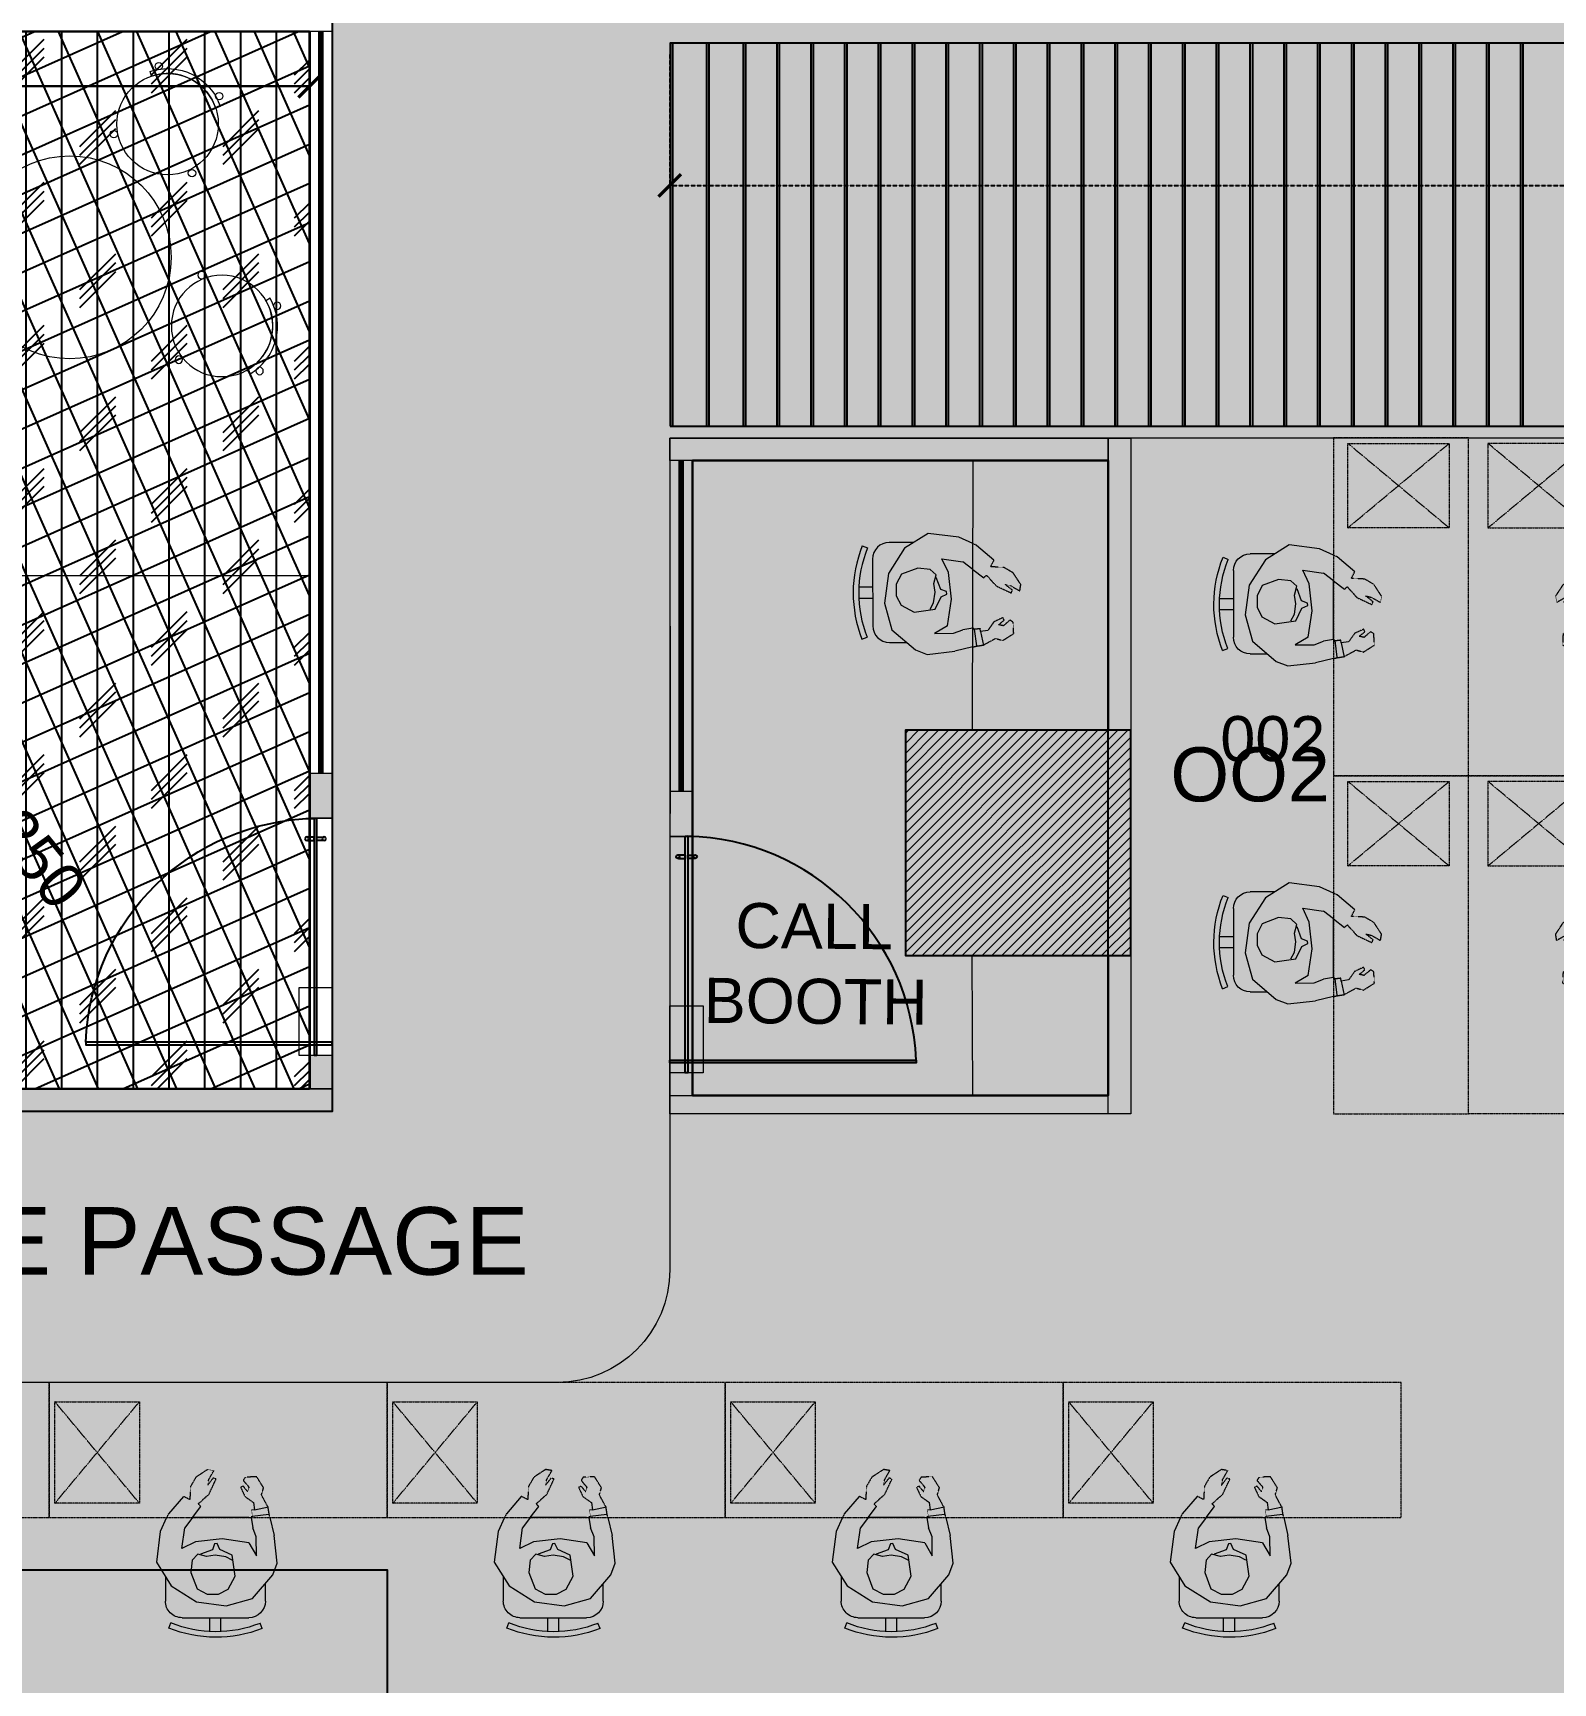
# Model space of a CAD drawing. Header units: millimetres. Extents: x 263321 to 2483465, y 33647 to 614421.
# Drawn here: x 2346524 to 2353271, y 387454 to 394776 of the extents above; entities that cross this region are included whole.
import ezdxf

# ---------------------------------------------------------------- set-up
doc = ezdxf.new("R2010")
doc.units = ezdxf.units.MM
doc.header["$PDMODE"] = 3
for name, pattern in [('( Hidden )', [0.375, 0.25, -0.125]), ('DASH', [0.35, 0.25, -0.1]), ('DASHED', [0.75, 0.5, -0.25]), ('HIDDEN', [0.375, 0.25, -0.125])]:
    doc.linetypes.add(name, pattern=pattern)
for name, color, linetype, lineweight in [('A-DOOR-FULL', 40, 'Continuous', 18), ('A-FURN-HUMAN', 252, 'Continuous', 9), ('A-FURN-LOOSE', 24, 'Continuous', 18), ('A-FURN-MODULAR', 6, 'Continuous', 18), ('A-FURN-MODULAR-', 6, 'Continuous', 9), ('A-FURN-MODULAR-CHAIR', 5, 'Continuous', 5), ('A-FURN-MODULAR-PEDESTAL', 253, 'Continuous', 5), ('A-FURN-MODULAR-TABLETOP', 250, 'Continuous', 13), ('A-GLASS PARTITION', 5, 'Continuous', 18), ('A-GYPSUM PARTITION', 250, 'Continuous', 35), ('A-PLAN-COLUMN', 3, 'Continuous', 0), ('A-PLAN-RCC-HATCH', 8, 'Continuous', 13), ('AI-FURN', 7, 'Continuous', 20), ('FURNITURE', 30, 'Continuous', 5), ('PARTITION DIM.', 7, 'Continuous', 30), ('SW-PARTITION GYPSUM', 30, 'Continuous', 18), ('TOA-FL-CPT-1', 8, 'Continuous', 5), ('TOA-FL-CPT-3', 8, 'Continuous', 5)]:
    doc.layers.add(name, color=color, linetype=linetype, lineweight=lineweight)
for name, color, linetype in [('A-PLAN-TEXT', 4, 'Continuous'), ('CEILING TOA', 250, 'Continuous'), ('DOOR', 5, 'Continuous'), ('FIN WALL GRAPHIC', 10, 'Continuous'), ('FLOORING TOA', 7, 'Continuous'), ('I-FUR', 7, 'Continuous'), ('TEXT', 250, 'Continuous')]:
    doc.layers.add(name, color=color, linetype=linetype)
doc.styles.add('ARIAL', font='arial.ttf')
doc.styles.get("Standard").update_dxf_attribs({"font": 'arial.ttf'})
doc.styles.add('TEXT @ 150', font='arial.ttf', dxfattribs={"height": 225})
doc.dimstyles.new('DIM @ 150', dxfattribs={"dimtxt": 225, "dimasz": 100, "dimexe": 1, "dimexo": 0, "dimgap": 0.5, "dimtad": 0, "dimdec": 0, "dimzin": 0, "dimdsep": 46, "dimtxsty": 'TEXT @ 150', "dimblk": 'ARCHTICK', "dimcen": -2, "dimclrd": 8, "dimclre": 8, "dimclrt": 256, "dimadec": 0, "dimazin": 0, "dimtfac": 1, "dimtdec": 0, "dimtofl": 0, "dimtmove": 0, "dimatfit": 3, "dimldrblk": 'OPEN90', "dimfxl": 1, "dimtolj": 1, "dimtzin": 0, "dimlwd": -1, "dimlwe": -1, "dimarcsym": 0})

# ---------------------------------------------------------------- blocks, each defined once
blk = doc.blocks.new('Columns')
at = {"layer": 'A-PLAN-RCC-HATCH'}
h = blk.add_hatch(dxfattribs=at)
h.set_pattern_fill('ANSI31', color=256, scale=250, style=0)
h.set_pattern_definition([(45, (414397.9, -612762.232), (-22.0970869, 22.0970869), [])])
h.paths.add_polyline_path([(-26160.3, -20463), (-25160.3, -20463), (-25160.3, -19463), (-26160.3, -19463)])
at = {"layer": 'A-PLAN-COLUMN', "elevation": 0}
blk.add_lwpolyline([(-26160.3, -20463), (-25160.3, -20463), (-25160.3, -19463), (-26160.3, -19463)], close=True, dxfattribs=at)
blk = doc.blocks.new('txhvb')
at = {"layer": 'A-FURN-HUMAN', "color": 8, "lineweight": 5}
for p, q in [((549425.6, -3868.4, 0), (549538.3, -3797, 0)), ((549538.3, -3797, 0), (549669.9, -3778.8, 0)), ((549669.9, -3778.8, 0), (549787.2, -3811.9, 0)), ((549359.8, -3973.3, 0), (549425.6, -3868.4, 0)), ((549787.2, -3811.9, 0), (549877, -3916.9, 0)), ((549877, -3916.9, 0), (549896.8, -3968.3, 0)), ((549377.2, -4109.3, 0), (549359.8, -3973.3, 0)), ((549804.2, -4001.1, 0), (549802.9, -4085.6, 0)), ((549896.8, -3968.3, 0), (549882.9, -4091.1, 0)), ((549533.4, -4063.3, 0), (549472.6, -4034.3, 0)), ((549472.6, -4034.3, 0), (549485.8, -4126, 0)), ((549652, -4076.1, 0), (549533.4, -4063.3, 0)), ((549770.2, -4058.7, 0), (549652, -4076.1, 0)), ((549802.9, -4085.6, 0), (549787.5, -4126, 0)), ((549864.3, -4170.5, 0), (549882.9, -4091.1, 0)), ((549405.4, -4170.5, 0), (549377.2, -4109.3, 0)), ((549519.8, -4170.5, 0), (549485.8, -4126, 0)), ((549519.8, -4170.5, 0), (549557.1, -4219.4, 0)), ((549780, -4170.5, 0), (549787.5, -4126, 0)), ((549479.7, -4265, 0), (549413.4, -4187.8, 0)), ((549795.2, -4204.9, 0), (549782.9, -4203.7, 0)), ((549790.7, -4237.8, 0), (549795.2, -4204.9, 0))]:
    blk.add_line(p, q, dxfattribs=at)
at = {"layer": 'A-FURN-HUMAN', "color": 8, "linetype": '( Hidden )', "lineweight": 5, "ltscale": 2}
for p, q in [((549413.4, -4187.8, 0), (549405.4, -4170.5, 0)), ((549864.3, -4170.5, 0), (549860.7, -4185.9, 0)), ((549557.1, -4219.4, 0), (549546, -4231.9, 0)), ((549546, -4231.9, 0), (549593.7, -4274.9, 0)), ((549752.9, -4264.4, 0), (549790.7, -4237.8, 0)), ((549782.9, -4203.7, 0), (549786.4, -4175, 0)), ((549855.8, -4216.9, 0), (549826.4, -4271.5, 0)), ((549860.7, -4185.9, 0), (549855.8, -4216.9, 0)), ((549508.3, -4250.5, 0), (549479.7, -4265, 0)), ((549511.8, -4309.5, 0), (549508.3, -4250.5, 0)), ((549535.7, -4350.2, 0), (549511.8, -4309.5, 0)), ((549612, -4346.4, 0), (549586.8, -4314.1, 0)), ((549586.8, -4314.1, 0), (549592.4, -4339, 0)), ((549593.7, -4274.9, 0), (549624.9, -4341.5, 0)), ((549734.2, -4304.6, 0), (549752.9, -4264.4, 0)), ((549745.4, -4310, 0), (549734.2, -4304.6, 0)), ((549745.3, -4335.9, 0), (549770.5, -4306.2, 0)), ((549765.7, -4285.4, 0), (549745.4, -4310, 0)), ((549770.5, -4306.2, 0), (549765.7, -4285.4, 0)), ((549835.7, -4303.3, 0), (549804.9, -4352.2, 0)), ((549826.4, -4271.5, 0), (549835.7, -4303.3, 0)), ((549587.5, -4384, 0), (549535.7, -4350.2, 0)), ((549615.6, -4379.5, 0), (549587.5, -4384, 0)), ((549592.4, -4339, 0), (549615.6, -4379.5, 0)), ((549624.9, -4341.5, 0), (549612, -4346.4, 0)), ((549754.5, -4349.8, 0), (549745.3, -4335.9, 0)), ((549804.9, -4352.2, 0), (549754.5, -4349.8, 0))]:
    blk.add_line(p, q, dxfattribs=at)
at = {"layer": 'A-FURN-HUMAN', "color": 8, "linetype": '( Hidden )', "lineweight": 5, "ltscale": 3}
for p, q in [((549780.2, -4174.4, 0), (549780, -4169.8, 0)), ((549786.4, -4175, 0), (549780.2, -4174.4, 0))]:
    blk.add_line(p, q, dxfattribs=at)
at = {"layer": 'A-FURN-HUMAN', "color": 8, "lineweight": 5, "elevation": 0}
for points in [[(549696.3, -3982), (549667.8, -3997), (549621.5, -4003.4), (549583, -3998.4), (549543.8, -4008.4), (549519.5, -3981.3), (549513.6, -3926.6), (549540.8, -3854.7), (549585.6, -3831.3), (549636.2, -3831.3), (549679, -3852.7), (549710.1, -3911), (549696.5, -4004.3), (549641.4, -4029.8), (549629.3, -4056.2), (549618.6, -4054.7), (549608.6, -4028.3), (549555.2, -4009.1)], [(549770.2, -4058.7), (549804.2, -4001.1)], [(549784.9, -4177.3), (549858.8, -4186.3)], [(549795.2, -4204.9), (549858.2, -4218.4)]]:
    blk.add_lwpolyline(points, dxfattribs=at)
at = {"layer": 'A-FURN-MODULAR-CHAIR', "color": 8, "lineweight": 15}
for p, q in [((549473.8, -3726.6, 0), (549769.8, -3726.6, 0)), ((549399.8, -3909.5, 0), (549399.8, -3800.6, 0)), ((549843.8, -3800.6, 0), (549843.8, -3878, 0))]:
    blk.add_line(p, q, dxfattribs=at)
at = {"layer": 'A-FURN-MODULAR-CHAIR', "color": 8, "lineweight": 15, "elevation": 0}
for points in [[(549415.1, -3680.7), (549424.4, -3703.6)], [(549597.3, -3664.5), (549597.3, -3726.6)], [(549646.7, -3664.5), (549646.7, -3726.6)], [(549829.3, -3678.7), (549820, -3701.6)]]:
    blk.add_lwpolyline(points, dxfattribs=at)
blk.add_lwpolyline([(549780, -4169.8, -0.034638), (549769.8, -4170.5), (549519.8, -4170.5)], format="xyb", dxfattribs=at)
at = {"layer": 'A-FURN-MODULAR-CHAIR', "color": 8, "lineweight": 15}
for centre, radius, start, end in [((549624.7, -4196.9, 0), 557.1, 68.45805, 112.09943), ((549473.8, -3800.6, 0), 74, 90.00011, 180.00011), ((549624.7, -4196.9, 0), 532.5, 68.48386, 112.09943), ((549769.8, -3800.6, 0), 74, 0.00011, 90.00011)]:
    blk.add_arc(centre, radius, start, end, dxfattribs=at)
at = {"layer": 'A-FURN-MODULAR-PEDESTAL', "color": 20, "linetype": 'HIDDEN', "lineweight": 5, "ltscale": 5}
for p, q in [((549284.5, -4234.5), (548909.5, -4684.5)), ((548909.5, -4234.5), (549284.5, -4684.5))]:
    blk.add_line(p, q, dxfattribs=at)
for points in [[(548884.5, -4170.5), (550384.5, -4170.5), (550384.5, -4770.5), (548884.5, -4770.5)], [(549284.5, -4234.5), (548909.5, -4234.5), (548909.5, -4684.5), (549284.5, -4684.5)]]:
    blk.add_lwpolyline(points, close=True, dxfattribs=at)
blk = doc.blocks.new('trffcg')
at = {"layer": 'A-FURN-HUMAN', "linetype": '( Hidden )', "lineweight": 5, "ltscale": 2}
for p, q in [((488553.4, 17534.6, 0), (488529.5, 17494, 0)), ((488605.2, 17568.4, 0), (488553.4, 17534.6, 0)), ((488629.8, 17530.9, 0), (488604.5, 17498.6, 0)), ((488604.5, 17498.6, 0), (488610.1, 17523.4, 0)), ((488633.3, 17564, 0), (488605.2, 17568.4, 0)), ((488610.1, 17523.4, 0), (488633.3, 17564, 0)), ((488611.4, 17459.3, 0), (488642.6, 17526, 0)), ((488642.6, 17526, 0), (488629.8, 17530.9, 0)), ((488772.2, 17534.2, 0), (488763.1, 17520.4, 0)), ((488763.1, 17520.4, 0), (488788.2, 17490.7, 0)), ((488822.7, 17536.7, 0), (488772.2, 17534.2, 0)), ((488853.4, 17487.8, 0), (488822.7, 17536.7, 0)), ((488526, 17435, 0), (488497.4, 17449.5, 0)), ((488529.5, 17494, 0), (488526, 17435, 0)), ((488563.7, 17416.4, 0), (488611.4, 17459.3, 0)), ((488763.1, 17494.4, 0), (488751.9, 17489, 0)), ((488751.9, 17489, 0), (488770.7, 17448.8, 0)), ((488783.4, 17469.8, 0), (488763.1, 17494.4, 0)), ((488770.7, 17448.8, 0), (488808.5, 17422.2, 0)), ((488788.2, 17490.7, 0), (488783.4, 17469.8, 0)), ((488844.1, 17456, 0), (488853.4, 17487.8, 0)), ((488873.6, 17401.4, 0), (488844.1, 17456, 0)), ((488431.1, 17372.3, 0), (488423.1, 17355, 0)), ((488574.8, 17403.9, 0), (488563.7, 17416.4, 0)), ((488800.7, 17388.1, 0), (488804.1, 17359.4, 0)), ((488878.4, 17370.4, 0), (488873.6, 17401.4, 0)), ((488882, 17355, 0), (488878.4, 17370.4, 0))]:
    blk.add_line(p, q, dxfattribs=at)
at = {"layer": 'A-FURN-HUMAN', "lineweight": 5}
for p, q in [((488497.4, 17449.5, 0), (488431.1, 17372.3, 0)), ((488423.1, 17355, 0), (488394.9, 17293.8, 0)), ((488537.5, 17355, 0), (488503.6, 17310.5, 0)), ((488537.5, 17355, 0), (488574.8, 17403.9, 0)), ((488797.8, 17355, 0), (488805.2, 17310.5, 0)), ((488812.9, 17389.3, 0), (488800.7, 17388.1, 0)), ((488808.5, 17422.2, 0), (488812.9, 17389.3, 0)), ((488882, 17355, 0), (488900.7, 17275.5, 0)), ((488394.9, 17293.8, 0), (488377.5, 17157.7, 0)), ((488490.3, 17218.7, 0), (488503.6, 17310.5, 0)), ((488820.6, 17270.1, 0), (488805.2, 17310.5, 0)), ((488551.1, 17247.8, 0), (488490.3, 17218.7, 0)), ((488669.7, 17260.5, 0), (488551.1, 17247.8, 0)), ((488787.9, 17243.2, 0), (488669.7, 17260.5, 0)), ((488821.9, 17185.5, 0), (488820.6, 17270.1, 0)), ((488914.5, 17152.7, 0), (488900.7, 17275.5, 0)), ((488377.5, 17157.7, 0), (488443.3, 17052.9, 0)), ((488894.8, 17101.4, 0), (488914.5, 17152.7, 0)), ((488804.9, 16996.3, 0), (488894.8, 17101.4, 0)), ((488443.3, 17052.9, 0), (488556.1, 16981.4, 0)), ((488687.6, 16963.3, 0), (488804.9, 16996.3, 0)), ((488556.1, 16981.4, 0), (488687.6, 16963.3, 0))]:
    blk.add_line(p, q, dxfattribs=at)
at = {"layer": 'A-FURN-HUMAN', "linetype": '( Hidden )', "lineweight": 5, "ltscale": 3}
for p, q in [((488798, 17358.8, 0), (488797.7, 17354.3, 0)), ((488804.1, 17359.4, 0), (488798, 17358.8, 0))]:
    blk.add_line(p, q, dxfattribs=at)
at = {"layer": 'A-FURN-HUMAN', "lineweight": 5}
for points in [[(488802.6, 17361.8), (488876.5, 17370.8)], [(488812.9, 17389.3), (488875.9, 17402.8)], [(488714, 17166.4), (488685.5, 17181.4), (488639.2, 17187.8), (488600.7, 17182.8), (488561.5, 17192.8), (488537.3, 17165.7), (488531.3, 17111), (488558.6, 17039.1), (488603.3, 17015.8), (488653.9, 17015.8), (488696.7, 17037.2), (488727.8, 17095.5), (488714.2, 17188.8), (488659.1, 17214.2), (488647, 17240.6), (488636.3, 17239.2), (488626.4, 17212.8), (488572.9, 17193.5)], [(488787.9, 17243.2), (488821.9, 17185.5)]]:
    blk.add_lwpolyline(points, dxfattribs=at)
at = {"layer": 'A-FURN-MODULAR-CHAIR', "lineweight": 15}
for p, q in [((488417.5, 17094, 0), (488417.5, 16985, 0)), ((488861.5, 16985, 0), (488861.5, 17062.5, 0)), ((488491.5, 16911, 0), (488787.5, 16911, 0))]:
    blk.add_line(p, q, dxfattribs=at)
blk.add_lwpolyline([(488797.7, 17354.3, 0.034638), (488787.5, 17355), (488537.5, 17355)], format="xyb", dxfattribs=at)
for points in [[(488432.8, 16865.2), (488442.1, 16888)], [(488615.1, 16848.9), (488615.1, 16911)], [(488664.4, 16848.9), (488664.4, 16911)], [(488847, 16863.2), (488837.7, 16886)]]:
    blk.add_lwpolyline(points, dxfattribs=at)
for centre, radius, start, end in [((488491.5, 16985), 74, 179.99989, 269.99989), ((488787.5, 16985), 74, 269.99989, 359.99989), ((488642.4, 17381.4), 557.1, 247.90057, 291.54195), ((488642.4, 17381.4), 532.5, 247.90057, 291.51614)]:
    blk.add_arc(centre, radius, start, end, dxfattribs=at)
blk = doc.blocks.new('_ArchTick')
at = {"color": 0, "linetype": 'ByBlock', "const_width": 0.15}
blk.add_lwpolyline([(-0.5, -0.5), (0.5, 0.5)], dxfattribs=at)
blk = doc.blocks.new('*D367')
at = {"layer": 'Defpoints', "color": 0, "transparency": 16777216}
for p in [(2349351.2, 394680.6), (2364070.8, 394679.9), (2349351.2, 394099.8)]:
    blk.add_point(p, dxfattribs=at)
at = {"layer": 'FIN WALL GRAPHIC', "color": 8, "linetype": 'HIDDEN', "transparency": 16777216}
for p, q in [((2349351.2, 394680.6), (2349351.2, 394098.8)), ((2364070.8, 394679.9), (2364070.8, 394098.8)), ((2349351.2, 394099.8), (2356298.1, 394099.8)), ((2364070.8, 394099.8), (2357123.9, 394099.8))]:
    blk.add_line(p, q, dxfattribs=at)
at = {"layer": 'FIN WALL GRAPHIC', "color": 8, "linetype": 'ByBlock', "transparency": 16777216, "xscale": 100, "yscale": 100, "zscale": 100, "rotation": 180}
blk.add_blockref('_ArchTick', (2349351.2, 394099.8), dxfattribs=at)
at = {"layer": 'FIN WALL GRAPHIC', "color": 8, "linetype": 'ByBlock', "transparency": 16777216, "xscale": 100, "yscale": 100, "zscale": 100}
blk.add_blockref('_ArchTick', (2364070.8, 394099.8), dxfattribs=at)
at = {"layer": 'FIN WALL GRAPHIC', "transparency": 16777216, "insert": (2356711, 394099.8), "char_height": 225, "attachment_point": 5, "style": 'TEXT @ 150'}
blk.add_mtext('\\A1;14720', dxfattribs=at)
blk = doc.blocks.new('_Open90')
at = {"color": 0, "linetype": 'ByBlock'}
for p, q in [((0, 0), (-1, 0)), ((-0.5, 0.5), (0, 0)), ((0, 0), (-0.5, -0.5))]:
    blk.add_line(p, q, dxfattribs=at)
blk = doc.blocks.new('*D462')
at = {"layer": 'Defpoints', "color": 0, "transparency": 16777216}
for p in [(2342396.8, 394782.1), (2347752.1, 394782.1), (2347752.1, 394539.6)]:
    blk.add_point(p, dxfattribs=at)
at = {"layer": 'PARTITION DIM.', "color": 8, "linetype": 'DASH', "transparency": 16777216}
blk.add_line((2342396.8, 394782.1), (2342396.8, 394538.6), dxfattribs=at)
at = {"layer": 'PARTITION DIM.', "color": 8, "transparency": 16777216}
for p, q in [((2347752.1, 394782.1), (2347752.1, 394538.6)), ((2342396.8, 394539.6), (2344699.7, 394539.6)), ((2347752.1, 394539.6), (2345449.2, 394539.6))]:
    blk.add_line(p, q, dxfattribs=at)
at = {"layer": 'PARTITION DIM.', "color": 8, "transparency": 16777216, "xscale": 100, "yscale": 100, "zscale": 100, "rotation": 180}
blk.add_blockref('_ArchTick', (2342396.8, 394539.6), dxfattribs=at)
at = {"layer": 'PARTITION DIM.', "color": 8, "transparency": 16777216, "xscale": 100, "yscale": 100, "zscale": 100}
blk.add_blockref('_ArchTick', (2347752.1, 394539.6), dxfattribs=at)
at = {"layer": 'PARTITION DIM.', "transparency": 16777216, "insert": (2345074.4, 394539.6), "char_height": 250, "attachment_point": 5}
blk.add_mtext('\\A1;5355', dxfattribs=at)
blk = doc.blocks.new('door-3f-01')
at = {"layer": 'A-FURN-MODULAR-', "color": 252, "linetype": 'DASHED', "ltscale": 120, "true_color": 0x939598}
blk.add_lwpolyline([(0, 0), (-10.2, 0), (-10.2, 5.08), (0, 5.08), (0, 0)], dxfattribs=at)
at = {"layer": 'A-GLASS PARTITION', "color": 5}
blk.add_line((-36, 0), (-36, 4), dxfattribs=at)
at = {"layer": 'DOOR', "elevation": 0}
blk.add_lwpolyline([(-1.95, 37.5), (-1.55, 37.5), (-1.55, 0), (-1.95, 0)], close=True, dxfattribs=at)
at = {"layer": 'DOOR'}
blk.add_lwpolyline([(-36, 2.34), (-36, 2.74), (0, 2.74), (0, 2.34)], close=True, dxfattribs=at)
for points in [[(-32.64, 3.74), (-32.64, 2.74), (-33.14, 2.74), (-33.14, 3.74)], [(-32.64, 1.34), (-32.64, 2.34), (-33.14, 2.34), (-33.14, 1.34)]]:
    blk.add_lwpolyline(points, dxfattribs=at)
for centre in [(-32.89, 3.86), (-32.89, 1.22)]:
    blk.add_circle(centre, 0.278, dxfattribs=at)
at = {"layer": 'DOOR', "color": 252, "true_color": 0x939598}
blk.add_arc((-0.52, 2.04, 0), 35.48, 92.2973, 178.8766, dxfattribs=at)
blk = doc.blocks.new('*D483')
at = {"layer": 'CEILING TOA', "color": 8, "transparency": 16777216}
for p, q in [((2346002.2, 391790.1), (2346002.2, 392038.1)), ((2345998.2, 391786.1), (2345750.2, 391786.1)), ((2346000.2, 391786.1), (2346004.2, 391786.1)), ((2346002.2, 391784.1), (2346002.2, 391788.1)), ((2346006.2, 391786.1), (2346254.2, 391786.1)), ((2346002.2, 391782.1), (2346002.2, 391534.1)), ((2346286.1, 391437), (2346159.9, 391592.2))]:
    blk.add_line(p, q, dxfattribs=at)
at = {"layer": 'Defpoints', "color": 0, "transparency": 16777216}
for p in [(2346002.2, 391786.1), (2346159.9, 391592.2)]:
    blk.add_point(p, dxfattribs=at)
at = {"layer": 'CEILING TOA', "color": 8, "transparency": 16777216, "xscale": 100, "yscale": 100, "zscale": 100, "rotation": 129.1226628425772}
blk.add_blockref('_ArchTick', (2346159.9, 391592.2), dxfattribs=at)
at = {"layer": 'CEILING TOA', "transparency": 16777216, "insert": (2346486, 391191.2), "char_height": 200, "attachment_point": 5, "rotation": 309.12266}
blk.add_mtext('\\A1;R250', dxfattribs=at)
blk = doc.blocks.new('stool')
at = {"layer": 'A-FURN-LOOSE', "color": 8, "elevation": 0}
blk.add_lwpolyline([(1805493.6, 147871), (1805477.6, 147885.2, 0.414214), (1805458.3, 148202.7), (1805472.5, 148218.8, -0.414214)], format="xyb", close=True, dxfattribs=at)
at = {"layer": 'A-FURN-LOOSE', "color": 8}
for centre, radius in [((1805309.2, 148034.3, 0), 224.9), ((1805151.6, 148219, 0), 16.4), ((1805512.8, 148196.5, 0), 16.4), ((1805531, 147898, 0), 16.4), ((1805175.2, 147831.9, 0), 16.4)]:
    blk.add_circle(centre, radius, dxfattribs=at)

msp = doc.modelspace()

# ---------------------------------------------------------------- hatches: boundary and pattern name
at = {"layer": 'A-GYPSUM PARTITION'}
h = msp.add_hatch(color=20, dxfattribs=at)
h.dxf.hatch_style = 1
h.paths.add_polyline_path([(2351296.758, 392978.875), (2351396.796, 392978.875), (2351396.796, 389980.183), (2351296.758, 389980.183)])
h.paths.add_polyline_path([(2349351.335, 392978.875), (2351296.758, 392978.875), (2351296.758, 392879.372), (2349351.335, 392879.372)])
h = msp.add_hatch(color=20, dxfattribs=at)
h.dxf.hatch_style = 1
h.paths.add_polyline_path([(2347852.23, 391292.18), (2347752.996, 391292.18), (2347752.23, 391492.199), (2347852.23, 391492.199)])
h = msp.add_hatch(color=20, dxfattribs=at)
h.dxf.hatch_style = 1
h.paths.add_polyline_path([(2349351.331, 391211.131), (2349451.331, 391211.131), (2349452.097, 391411.155), (2349352.097, 391411.155)])
h = msp.add_hatch(color=20, dxfattribs=at)
h.dxf.hatch_style = 1
h.paths.add_polyline_path([(2347852.118, 390091.103), (2347752.694, 390090.722), (2347752.118, 390241.098), (2347852.118, 390241.098)])
h = msp.add_hatch(color=20, dxfattribs=at)
h.dxf.hatch_style = 1
h.paths.add_polyline_path([(2349351.159, 390061.06), (2349451.159, 390061.06), (2349451.159, 390161.06), (2349351.159, 390161.06)])
h = msp.add_hatch(color=20, dxfattribs=at)
h.dxf.hatch_style = 1
h.paths.add_polyline_path([(2347852.23, 390091.103), (2339396.796, 390091.103), (2339396.796, 389991.103), (2347852.23, 389991.103)])
h.paths.add_polyline_path([(2342397.472, 388840.957), (2342297.472, 388840.957), (2342296.706, 388640.933), (2342396.706, 388640.933)])
h.paths.add_polyline_path([(2342396.706, 389991.103), (2342296.706, 389991.103), (2342296.706, 389891.103), (2342396.706, 389891.103)])
h = msp.add_hatch(color=20, dxfattribs=at)
h.dxf.hatch_style = 1
h.paths.add_polyline_path([(2349351.159, 390061.804), (2351296.758, 390061.804), (2351296.758, 389980.183), (2349351.159, 389980.183)])
at = {"layer": 'CEILING TOA', "true_color": 0x939598}
h = msp.add_hatch(dxfattribs=at)
h.set_pattern_fill('NET', color=252, scale=50, angle=24)
h.set_pattern_definition([(24, (13069.08, -8478.74), (-64.569442, 145.025341), []), (114, (13069.08, -8478.74), (-145.025341, -64.569442), [])])
edge = h.paths.add_edge_path(flags=16)
edge.add_line((2341301.869, 393537.052), (2346052.157, 393537.052))
edge.add_arc((2346052.157, 393137.052), 400, 0, 90, ccw=False)
edge.add_line((2346452.157, 393137.052), (2346452.157, 391736.103))
edge.add_arc((2346052.157, 391736.103), 400, -90, 0, ccw=False)
edge.add_line((2346052.157, 391336.103), (2341301.869, 391336.103))
edge.add_arc((2341301.869, 391736.103), 400, 180, 270, ccw=False)
edge.add_line((2340901.869, 391736.103), (2340901.869, 393137.052))
edge.add_arc((2341301.869, 393137.052), 400, 90, 180, ccw=False)
h.paths.add_polyline_path([(2339596.796, 394782.052), (2347752.083, 394782.052), (2347752.083, 390091.103), (2340396.796, 390091.103), (2340396.796, 391682.052), (2339596.796, 391682.052)])
at = {"layer": 'CEILING TOA', "true_color": 0x139b48}
h = msp.add_hatch(color=114, dxfattribs=at)
h.dxf.hatch_style = 1
h.paths.add_polyline_path([(2351296.758, 390061.804), (2349451.159, 390061.804), (2349451.159, 392879.273), (2351296.758, 392879.273), (2351296.758, 391682.052), (2350396.796, 391682.052), (2350396.796, 390682.052), (2351296.758, 390682.052)])
at = {"layer": 'CEILING TOA', "true_color": 0x7aafdf}
h = msp.add_hatch(color=143, dxfattribs=at)
h.dxf.hatch_style = 1
h.paths.add_polyline_path([(2343596.706, 386757.052), (2343596.706, 387957.052), (2348096.706, 387957.052), (2348096.706, 386757.052)])
at = {"layer": 'TOA-FL-CPT-1', "true_color": 0xc7c8ca}
h = msp.add_hatch(dxfattribs=at)
h.set_pattern_fill('AR-PARQ1', color=9, scale=3)
h.set_pattern_definition([(90, (90021.1, 24147), (-914.4, 914.4), [914.4, -914.4]), (90, (90173.5, 24147), (-914.4, 914.4), [914.4, -914.4]), (90, (90325.9, 24147), (-914.4, 914.4), [914.4, -914.4]), (90, (90478.3, 24147), (-914.4, 914.4), [914.4, -914.4]), (90, (90630.7, 24147), (-914.4, 914.4), [914.4, -914.4]), (90, (90783.1, 24147), (-914.4, 914.4), [914.4, -914.4]), (90, (90935.5, 24147), (-914.4, 914.4), [914.4, -914.4]), (0, (90021.1, 25061.4), (914.4, -914.4), [914.4, -914.4]), (0, (90021.1, 25213.8), (914.4, -914.4), [914.4, -914.4]), (0, (90021.1, 25366.2), (914.4, -914.4), [914.4, -914.4]), (0, (90021.1, 25518.6), (914.4, -914.4), [914.4, -914.4]), (0, (90021.1, 25671), (914.4, -914.4), [914.4, -914.4]), (0, (90021.1, 25823.4), (914.4, -914.4), [914.4, -914.4]), (0, (90021.1, 25975.8), (914.4, -914.4), [914.4, -914.4])])
edge = h.paths.add_edge_path()
edge.add_arc((2396128.727, -119195.432), 546828.493, 90.92532943, 95.29958843)
edge.add_line((2345621.769, 425295.567), (2345621.769, 409482.052))
edge.add_line((2345621.769, 409482.052), (2347129.201, 409481.857))
edge.add_arc((2347102.083, 408732.348), 750, 0, 87.9279004, ccw=False)
edge.add_line((2347852.083, 408732.348), (2347852.23, 389991.103))
edge.add_line((2347852.23, 389991.103), (2342396.706, 389991.103))
edge.add_line((2342396.706, 389991.103), (2342397.172, 380682.159))
edge.add_line((2342397.172, 380682.159), (2351396.796, 380682.159))
edge.add_line((2351396.796, 380682.159), (2351396.796, 379682.052))
edge.add_line((2351396.796, 379682.052), (2350496.796, 379682.052))
edge.add_line((2350496.796, 379682.052), (2350496.796, 377891.004))
edge.add_arc((2372893.597, 61240.666), 317441.417, 85.95303216, 94.04581501, ccw=False)
edge.add_line((2395296.77, 377890.553), (2395296.77, 379682.052))
edge.add_line((2395296.77, 379682.052), (2394396.796, 379682.052))
edge.add_line((2394396.796, 379682.052), (2394396.796, 380682.052))
edge.add_line((2394396.796, 380682.052), (2405177.531, 380682.052))
edge.add_line((2405177.531, 380682.052), (2405177.531, 389182.052))
edge.add_line((2405177.531, 389182.052), (2406496.796, 389182.052))
edge.add_line((2406496.796, 389182.052), (2406496.796, 383082.052))
edge.add_line((2406496.796, 383082.052), (2408136.796, 383082.052))
edge.add_line((2408136.796, 383082.052), (2408136.796, 389182.052))
edge.add_line((2408136.796, 389182.052), (2413779.159, 389181.861))
edge.add_line((2413779.159, 389181.861), (2414010.251, 390682.052))
edge.add_line((2414010.251, 390682.052), (2405396.796, 390682.052))
edge.add_line((2405396.796, 390682.052), (2405396.796, 411581.926))
edge.add_line((2405396.796, 411581.926), (2403146.796, 411581.926))
edge.add_arc((2403146.796, 411881.926), 300, 180, 270, ccw=False)
edge.add_line((2402846.796, 411881.926), (2402846.796, 413382.052))
edge.add_arc((2403146.796, 413382.052), 300, 90, 180, ccw=False)
edge.add_line((2403146.796, 413682.052), (2417553.202, 413682.052))
edge.add_line((2417553.202, 413682.052), (2417799.7, 415282.257))
edge.add_line((2417799.7, 415282.257), (2411837.001, 415281.729))
edge.add_line((2411837.001, 415281.729), (2411837.001, 417657.174))
edge.add_line((2411837.001, 417657.174), (2416421.528, 417657.174))
edge.add_line((2416421.528, 417657.174), (2416421.528, 418657.174))
edge.add_line((2416421.528, 418657.174), (2411836.796, 418657.174))
edge.add_line((2411836.796, 418657.174), (2411836.796, 421262.052))
edge.add_line((2411836.796, 421262.052), (2410296.796, 421262.052))
edge.add_line((2410296.796, 421262.052), (2410296.796, 415281.575))
edge.add_line((2410296.796, 415281.575), (2402846.796, 415281.575))
edge.add_line((2402846.796, 415281.575), (2402846.796, 424532.052))
edge.add_line((2402846.796, 424532.052), (2402846.796, 424581.286))
edge.add_line((2402846.796, 424581.286), (2395396.796, 424582.052))
edge.add_line((2395396.796, 424582.052), (2395396.796, 423682.052))
edge.add_line((2395396.796, 423682.052), (2394396.796, 423682.052))
edge.add_line((2394396.796, 423682.052), (2394396.796, 424581.86))
edge.add_line((2394396.796, 424581.86), (2387296.514, 424582.052))
edge.add_line((2387296.514, 424582.052), (2387297.806, 427561.749))
h.paths.add_polyline_path([(2357571.796, 409582.052), (2403896.373, 409582.052), (2403899.547, 394952.31), (2375096.795, 394783.782), (2375096.795, 396862.052), (2373596.796, 396864.771), (2373596.796, 394782.052), (2369971.795, 394800.838), (2370046.875, 396862.052), (2368385.069, 396703.686), (2368471.796, 394819.625), (2357571.796, 394782.052)], flags=16)
h.paths.add_polyline_path([(2363596.796, 414832.306), (2384296.459, 414782.218), (2384296.434, 411581.926), (2384538.462, 411581.927), (2384538.462, 409582.052), (2378653.494, 409582.052), (2378650.056, 411581.898), (2363596.796, 411631.98)], flags=16)
h.paths.add_polyline_path([(2392707.043, 411682.849), (2384396.821, 411683.632), (2384396.821, 414782.218), (2392707.043, 414781.434)], flags=16)
h.paths.add_polyline_path([(2400346.796, 422010.357), (2401546.802, 422010.357), (2401546.802, 416210.358), (2400346.796, 416210.358)], flags=16)
h.paths.add_polyline_path([(2349453.189, 392877.837), (2349451.159, 392879.273), (2349451.159, 390061.804), (2349453.189, 390060.368)], flags=16)
h.paths.add_polyline_path([(2379396.791, 389980.182), (2384396.796, 389980.182), (2384396.796, 392980.182), (2379396.791, 392980.182)], flags=16)
at = {"layer": 'TOA-FL-CPT-3', "lineweight": -3}
h = msp.add_hatch(dxfattribs=at)
h.set_pattern_fill('CORK', color=2, scale=50, angle=270)
h.set_pattern_definition([(270, (90021.14, 24146.98), (158.75, -3e-14), []), (45, (89941.76, 24067.6), (-317.50014, 317.50014), [224.5065, -224.5065]), (45, (89941.76, 24027.9), (-317.50014, 317.50014), [224.5065, -224.5065]), (45, (89941.76, 23988.23), (-317.50014, 317.50014), [224.5065, -224.5065])])
h.paths.add_polyline_path([(2339396.796, 394782.052), (2347752.692, 394782.052), (2347752.692, 390091.103), (2339396.796, 390091.103)])

# ---------------------------------------------------------------- linework, layer by layer
at = {"layer": 'A-FURN-LOOSE', "linetype": 'ByBlock', "elevation": 0}
for points in [[(2351294.967, 391682.052), (2351296.758, 392879.4), (2350695.714, 392879.4), (2350693.923, 391682.052)], [(2351294.967, 390682.052), (2351296.758, 390061.804), (2350695.714, 390061.804), (2350693.923, 390682.052)]]:
    msp.add_lwpolyline(points, close=True, dxfattribs=at)
at = {"layer": 'A-FURN-MODULAR-TABLETOP', "lineweight": 0, "ltscale": 12, "elevation": 0.05}
msp.add_lwpolyline([(2349351.335, 392978.875), (2349351.335, 389288.213, -0.41421356), (2348851.335, 388788.213), (2343596.706, 388788.213), (2343596.706, 382383.052, 0.41421356), (2344096.706, 381883.052), (2349740.085, 381883.052, -0.41223782), (2350240.074, 381386.427), (2350244.829, 380682.061)], format="xyb", dxfattribs=at)
at = {"layer": 'A-GLASS PARTITION', "ltscale": 5, "const_width": 25}
msp.add_lwpolyline([(2347801.853, 394782.052), (2347801.853, 391492.38)], dxfattribs=at)
at = {"layer": 'A-GLASS PARTITION', "linetype": 'ByBlock', "ltscale": 5}
msp.add_lwpolyline([(2347752.23, 391292.361), (2347852.23, 391292.361), (2347852.23, 394782.052), (2347752.23, 394782.052)], close=True, dxfattribs=at)
at = {"layer": 'A-GLASS PARTITION', "ltscale": 5, "const_width": 25, "elevation": 0.05}
msp.add_lwpolyline([(2349402.097, 391411.155), (2349400.953, 392879.372)], dxfattribs=at)
at = {"layer": 'A-GLASS PARTITION', "linetype": 'ByBlock', "ltscale": 5, "elevation": 0.05}
msp.add_lwpolyline([(2349452.091, 392879.372), (2349351.335, 392879.372), (2349352.479, 391411.155), (2349453.234, 391411.155), (2349452.091, 392879.372)], dxfattribs=at)
at = {"layer": 'AI-FURN', "elevation": 0}
msp.add_lwpolyline([(2347752.23, 392367.824), (2345718.093, 392367.824)], dxfattribs=at)
at = {"layer": 'CEILING TOA'}
for points in [[(2347752.083, 394782.052), (2339396.796, 394782.052), (2339396.796, 390091.103), (2347752.083, 390091.103)], [(2339596.796, 394782.052), (2347752.083, 394782.052), (2347752.083, 390091.103), (2340396.796, 390091.103), (2340396.796, 391682.052), (2339596.796, 391682.052)]]:
    msp.add_lwpolyline(points, close=True, dxfattribs=at)
for points, elevation in [([(2349352.381, 393030.811), (2349364.381, 393030.811), (2349364.381, 394730.811), (2349352.381, 394730.811)], 0.025), ([(2349352.381, 393030.811), (2403838.381, 393030.811), (2403838.381, 394730.811), (2349352.381, 394730.811)], 0.025), ([(2349514.381, 393030.811), (2349526.381, 393030.811), (2349526.381, 394730.811), (2349514.381, 394730.811)], 0.025), ([(2349676.381, 393030.811), (2349688.381, 393030.811), (2349688.381, 394730.811), (2349676.381, 394730.811)], 0.025), ([(2349826.381, 393030.811), (2349838.381, 393030.811), (2349838.381, 394730.811), (2349826.381, 394730.811)], 0.025), ([(2349976.381, 393030.811), (2349988.381, 393030.811), (2349988.381, 394730.811), (2349976.381, 394730.811)], 0.025), ([(2350126.381, 393030.811), (2350138.381, 393030.811), (2350138.381, 394730.811), (2350126.381, 394730.811)], 0.025), ([(2350276.381, 393030.811), (2350288.381, 393030.811), (2350288.381, 394730.811), (2350276.381, 394730.811)], 0.025), ([(2350426.381, 393030.811), (2350438.381, 393030.811), (2350438.381, 394730.811), (2350426.381, 394730.811)], 0.025), ([(2350576.381, 393030.811), (2350588.381, 393030.811), (2350588.381, 394730.811), (2350576.381, 394730.811)], 0.025), ([(2350726.381, 393030.811), (2350738.381, 393030.811), (2350738.381, 394730.811), (2350726.381, 394730.811)], 0.025), ([(2350876.381, 393030.811), (2350888.381, 393030.811), (2350888.381, 394730.811), (2350876.381, 394730.811)], 0.025), ([(2351026.381, 393030.811), (2351038.381, 393030.811), (2351038.381, 394730.811), (2351026.381, 394730.811)], 0.025), ([(2351176.381, 393030.811), (2351188.381, 393030.811), (2351188.381, 394730.811), (2351176.381, 394730.811)], 0.025), ([(2351326.381, 393030.811), (2351338.381, 393030.811), (2351338.381, 394730.811), (2351326.381, 394730.811)], 0.025), ([(2351476.381, 393030.811), (2351488.381, 393030.811), (2351488.381, 394730.811), (2351476.381, 394730.811)], 0.025), ([(2351626.381, 393030.811), (2351638.381, 393030.811), (2351638.381, 394730.811), (2351626.381, 394730.811)], 0.025), ([(2351776.381, 393030.811), (2351788.381, 393030.811), (2351788.381, 394730.811), (2351776.381, 394730.811)], 0.025), ([(2351926.381, 393030.811), (2351938.381, 393030.811), (2351938.381, 394730.811), (2351926.381, 394730.811)], 0.025), ([(2352076.381, 393030.811), (2352088.381, 393030.811), (2352088.381, 394730.811), (2352076.381, 394730.811)], 0.025), ([(2352226.381, 393030.811), (2352238.381, 393030.811), (2352238.381, 394730.811), (2352226.381, 394730.811)], 0.025), ([(2352376.381, 393030.811), (2352388.381, 393030.811), (2352388.381, 394730.811), (2352376.381, 394730.811)], 0.025), ([(2352526.381, 393030.811), (2352538.381, 393030.811), (2352538.381, 394730.811), (2352526.381, 394730.811)], 0.025), ([(2352676.381, 393030.811), (2352688.381, 393030.811), (2352688.381, 394730.811), (2352676.381, 394730.811)], 0.025), ([(2352826.381, 393030.811), (2352838.381, 393030.811), (2352838.381, 394730.811), (2352826.381, 394730.811)], 0.025), ([(2352976.381, 393030.811), (2352988.381, 393030.811), (2352988.381, 394730.811), (2352976.381, 394730.811)], 0.025), ([(2353126.381, 393030.811), (2353138.381, 393030.811), (2353138.381, 394730.811), (2353126.381, 394730.811)], 0.025), ([(2351296.758, 390061.804), (2349451.159, 390061.804), (2349451.159, 392879.273), (2351296.758, 392879.273), (2351296.758, 391682.052), (2350396.796, 391682.052), (2350396.796, 390682.052), (2351296.758, 390682.052)], 0), ([(2350396.796, 390682.052), (2351396.796, 390682.052), (2351396.796, 391682.052), (2350396.796, 391682.052)], 0), ([(2343596.706, 386757.052), (2343596.706, 387957.052), (2348096.706, 387957.052), (2348096.706, 386757.052)], 0)]:
    msp.add_lwpolyline(points, close=True, dxfattribs=dict(at, elevation=elevation))
at = {"layer": 'FLOORING TOA', "elevation": 0}
msp.add_lwpolyline([(2387297.806, 427561.749, 0.01908862), (2345621.769, 425295.567), (2345621.769, 409482.052), (2347129.201, 409481.857, -0.40366033), (2347852.083, 408732.348), (2347852.23, 389991.103), (2342396.706, 389991.103), (2342397.172, 380682.159), (2351396.796, 380682.159), (2351396.796, 379682.052), (2350496.796, 379682.052), (2350496.796, 377891.004, -0.03532611), (2395296.77, 377890.553)], format="xyb", dxfattribs=at)
for points in [[(2339396.796, 394782.052), (2347752.692, 394782.052), (2347752.692, 390091.103), (2339396.796, 390091.103)], [(2351296.758, 392879.273), (2349451.159, 392879.273), (2349451.159, 390061.804), (2351296.758, 390061.804)]]:
    msp.add_lwpolyline(points, close=True, dxfattribs=at)
at = {"layer": 'FURNITURE', "color": 193}
msp.add_line((2403882.889, 392978.875, 0.047), (2349351.335, 392978.875, 0.05), dxfattribs=at)
at = {"layer": 'FURNITURE'}
msp.add_circle((2346687.914, 393780.656), 450, dxfattribs=at)
at = {"layer": 'SW-PARTITION GYPSUM', "color": 18, "ltscale": 5, "true_color": 0x000000}
msp.add_line((2347752.083, 391292.356), (2347852.083, 391292.356), dxfattribs=at)
for points in [[(2349351.335, 392978.875), (2351296.758, 392978.875), (2351296.758, 392879.273), (2349351.335, 392879.273)], [(2347752.23, 391492.38), (2347852.23, 391492.38), (2347852.996, 391292.356), (2347752.996, 391292.356)], [(2347752.118, 390241.098), (2347852.118, 390241.098), (2347852.118, 390091.103), (2347752.694, 390090.722)]]:
    msp.add_lwpolyline(points, close=True, dxfattribs=at)
at = {"layer": 'SW-PARTITION GYPSUM', "color": 18, "ltscale": 5, "true_color": 0x000000, "elevation": 0}
for points in [[(2351296.758, 392978.875), (2351396.796, 392978.875), (2351396.796, 389980.183), (2351296.758, 389980.183)], [(2339396.796, 390091.103), (2347852.23, 390091.103), (2347852.23, 389991.103), (2339396.796, 389991.103)]]:
    msp.add_lwpolyline(points, close=True, dxfattribs=at)
at = {"layer": 'SW-PARTITION GYPSUM', "color": 18, "ltscale": 5, "true_color": 0x000000}
for points, elevation in [([(2349352.097, 391411.155), (2349351.331, 391211.131), (2349451.331, 391211.131), (2349452.097, 391411.155)], 0.05), ([(2351296.758, 389980.183), (2349351.159, 389980.183), (2349351.159, 390161.804)], 0), ([(2349351.159, 390061.804), (2349451.159, 390061.804), (2349451.159, 390161.804), (2349351.159, 390161.804)], 0), ([(2349351.159, 390061.804), (2351296.758, 390061.804)], 0)]:
    msp.add_lwpolyline(points, dxfattribs=dict(at, elevation=elevation))

# ---------------------------------------------------------------- block references
at = {"layer": 'A-DOOR-FULL', "linetype": 'Continuous', "yscale": 29.16666484490015, "zscale": 29.16666484490015}
for p, xscale, rotation in [((2347852.229, 390241.098), -29.16666484490015, 90.00010346574246), ((2349351.159, 390161.804), 29.16666484490015, 269.9998965342576)]:
    msp.add_blockref('door-3f-01', p, dxfattribs=dict(at, xscale=xscale, rotation=rotation))
at = {"layer": 'A-FURN-MODULAR', "rotation": 59.99398745873686}
msp.add_blockref('stool', (1572497.07, -1243007.772, 0), dxfattribs=at)
at = {"layer": 'A-FURN-MODULAR', "xscale": -1, "rotation": 168.4377346729495}
msp.add_blockref('stool', (608359.474, 900349.433, 0), dxfattribs=at)
at = {"layer": 'A-FURN-MODULAR-TABLETOP', "color": 161, "linetype": 'ByBlock', "rotation": 270.0666399569958}
msp.add_blockref('trffcg', (2332772.39, 880913.127, 0), dxfattribs=at)
at = {"layer": 'A-PLAN-COLUMN'}
msp.add_blockref('Columns', (2376557.09, 411145.044), dxfattribs=at)
at = {"layer": 'I-FUR', "linetype": 'ByBlock', "xscale": -1}
for p, rotation in [((2348126.252, 941864.683), 90), ((2348126.252, 940364.683), 90), ((1796212.206, 384017.669), 180), ((1797712.206, 384017.669), 180), ((1799212.206, 384017.669), 180), ((1800712.206, 384017.669), 180), ((1802212.206, 384017.669), 180)]:
    msp.add_blockref('txhvb', p, dxfattribs=dict(at, rotation=rotation))
at = {"layer": 'I-FUR', "linetype": 'ByBlock', "rotation": 270}
for p in [(2357667.339, 941864.683), (2357667.339, 940364.683)]:
    msp.add_blockref('txhvb', p, dxfattribs=at)

# ---------------------------------------------------------------- texts
at = {"layer": 'A-PLAN-TEXT', "insert": (2346244.07, 389566.121), "char_height": 300, "width": 9413.07212, "attachment_point": 2, "style": 'ARIAL'}
msp.add_mtext('\\pi0.483;1200MM WIDE PASSAGE', dxfattribs=at)
at = {"layer": 'FIN WALL GRAPHIC', "color": 10, "insert": (2351573.134, 391484.738), "char_height": 240, "width": 472.13453, "attachment_point": 4, "rotation": 0.0099876, "style": 'ARIAL'}
msp.add_mtext('OO2', dxfattribs=at)
at = {"layer": 'TEXT', "insert": (2351794.671, 391744.949, 0), "char_height": 200, "width": 2329.58929, "attachment_point": 1, "style": 'ARIAL'}
msp.add_mtext('{\\C1;002}', dxfattribs=at)
at = {"layer": 'TEXT', "insert": (2348556.021, 390389.407), "char_height": 200, "width": 2840.88475, "attachment_point": 7, "rotation": 359.4961374, "style": 'ARIAL'}
msp.add_mtext('\\pi1082.92532;CALL \\P\\pi945.20363;BOOTH', dxfattribs=at)

# ---------------------------------------------------------------- dimensions: what is measured, and where the dimension line sits
at = {"layer": 'CEILING TOA'}
dim = msp.add_radius_dim(center=(2346002.157, 391786.103), mpoint=(2346159.903, 391592.154), dimstyle='DIM @ 150', override={"dimtxt": 200, "dimtxsty": 'Standard', "dimarcsym": 1}, dxfattribs=at)
dim.commit()
dim.dimension.update_dxf_attribs({"geometry": '*D483', "text_midpoint": (2346485.996, 391191.22)})
at = {"layer": 'FIN WALL GRAPHIC'}
dim = msp.add_linear_dim(base=(2349351.172, 394099.846), p1=(2364070.796, 394679.887, 0), p2=(2349351.172, 394680.59, 0), dimstyle='DIM @ 150', override={"dimtxsty": 'TEXT @ 150', "dimldrblk": 'Open90'}, dxfattribs=at)
dim.commit()
dim.dimension.update_dxf_attribs({"geometry": '*D367', "text_midpoint": (2356710.984, 394099.846)})
at = {"layer": 'PARTITION DIM.'}
dim = msp.add_aligned_dim(p1=(2342396.796, 394782.052), p2=(2347752.083, 394782.052), distance=-242.405, dimstyle='DIM @ 150', override={"dimtxt": 250, "dimtxsty": 'Standard', "dimarcsym": 1}, dxfattribs=at)
dim.commit()
dim.dimension.update_dxf_attribs({"geometry": '*D462', "text_midpoint": (2345074.439, 394539.646)})

doc.saveas('drawing.dxf')
